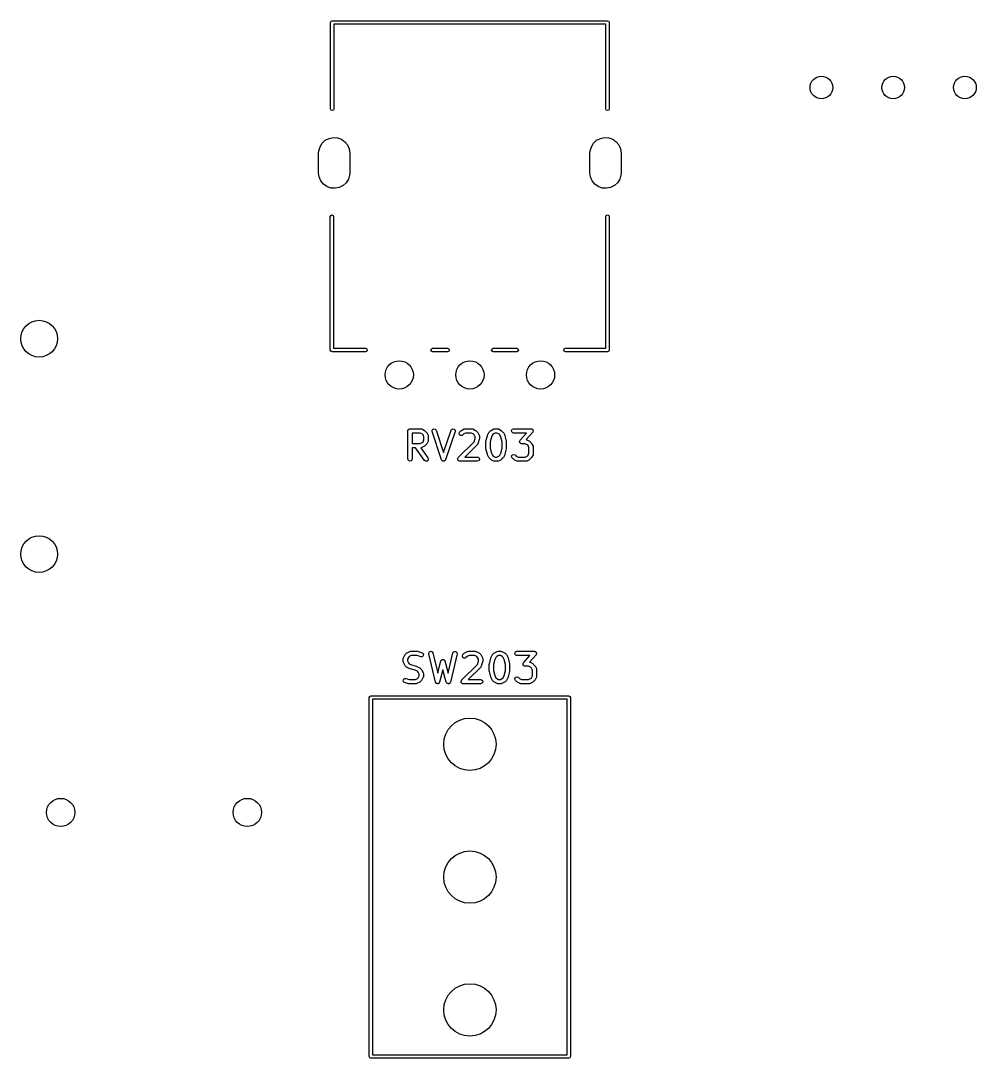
# Model space of a CAD drawing. Extents: x 126 to 289, y -245 to -37.
# Drawn here: x 166.23 to 200.03, y -245.42 to -208.71 of the extents above; entities that cross this region are included whole.
import ezdxf

# ---------------------------------------------------------------- set-up
doc = ezdxf.new("R2010")
doc.units = 0
doc.layers.add('BLACK', color=7, linetype='CONTINUOUS')

msp = doc.modelspace()

# ---------------------------------------------------------------- linework, layer by layer
at = {"layer": 'BLACK', "linetype": 'CONTINUOUS'}
for p, q in [((177.188, -208.774), (177.206, -208.732)), ((177.188, -211.834), (177.188, -208.774)), ((177.206, -208.732), (177.248, -208.714)), ((177.248, -208.714), (186.988, -208.714)), ((186.928, -208.834), (177.308, -208.834)), ((177.308, -208.834), (177.308, -211.834)), ((186.928, -211.834), (186.928, -208.834)), ((186.988, -208.714), (187.03, -208.732)), ((187.03, -208.732), (187.048, -208.774)), ((187.048, -208.774), (187.048, -211.834)), ((177.206, -211.876), (177.188, -211.834)), ((177.248, -211.894), (177.206, -211.876)), ((177.29, -211.876), (177.248, -211.894)), ((177.308, -211.834), (177.29, -211.876)), ((186.946, -211.876), (186.928, -211.834)), ((186.988, -211.894), (186.946, -211.876)), ((187.03, -211.876), (186.988, -211.894)), ((187.048, -211.834), (187.03, -211.876)), ((177.004, -212.942), (177.137, -212.875)), ((177.137, -212.875), (177.283, -212.845)), ((177.283, -212.845), (177.432, -212.856)), ((177.432, -212.856), (177.573, -212.907)), ((177.573, -212.907), (177.695, -212.993)), ((186.604, -212.942), (186.737, -212.875)), ((186.737, -212.875), (186.883, -212.845)), ((186.883, -212.845), (187.032, -212.856)), ((187.032, -212.856), (187.173, -212.907)), ((187.173, -212.907), (187.295, -212.993)), ((176.774, -213.314), (176.816, -213.17)), ((176.816, -213.17), (176.894, -213.043)), ((176.894, -213.043), (177.004, -212.942)), ((177.695, -212.993), (177.788, -213.109)), ((177.788, -213.109), (177.848, -213.246)), ((177.848, -213.246), (177.868, -213.394)), ((186.374, -213.314), (186.416, -213.17)), ((186.416, -213.17), (186.494, -213.043)), ((186.494, -213.043), (186.604, -212.942)), ((187.295, -212.993), (187.388, -213.109)), ((187.388, -213.109), (187.448, -213.246)), ((187.448, -213.246), (187.468, -213.394)), ((176.768, -213.394), (176.774, -213.314)), ((176.768, -214.094), (176.768, -213.394)), ((177.868, -213.394), (177.868, -214.094)), ((186.368, -213.394), (186.374, -213.314)), ((186.368, -214.094), (186.368, -213.394)), ((187.468, -213.394), (187.468, -214.094)), ((176.788, -214.242), (176.768, -214.094)), ((176.848, -214.379), (176.788, -214.242)), ((176.941, -214.495), (176.848, -214.379)), ((177.82, -214.318), (177.742, -214.445)), ((177.862, -214.174), (177.82, -214.318)), ((177.868, -214.094), (177.862, -214.174)), ((186.388, -214.242), (186.368, -214.094)), ((186.448, -214.379), (186.388, -214.242)), ((186.541, -214.495), (186.448, -214.379)), ((187.42, -214.318), (187.342, -214.445)), ((187.462, -214.174), (187.42, -214.318)), ((187.468, -214.094), (187.462, -214.174)), ((177.063, -214.581), (176.941, -214.495)), ((177.204, -214.632), (177.063, -214.581)), ((177.353, -214.643), (177.204, -214.632)), ((177.499, -214.613), (177.353, -214.643)), ((177.632, -214.546), (177.499, -214.613)), ((177.742, -214.445), (177.632, -214.546)), ((186.663, -214.581), (186.541, -214.495)), ((186.804, -214.632), (186.663, -214.581)), ((186.953, -214.643), (186.804, -214.632)), ((187.099, -214.613), (186.953, -214.643)), ((187.232, -214.546), (187.099, -214.613)), ((187.342, -214.445), (187.232, -214.546)), ((177.178, -215.644), (177.196, -215.602)), ((177.178, -220.364), (177.178, -215.644)), ((177.196, -215.602), (177.238, -215.584)), ((177.238, -215.584), (177.28, -215.602)), ((177.28, -215.602), (177.298, -215.644)), ((177.298, -215.644), (177.298, -220.304)), ((186.928, -215.644), (186.946, -215.602)), ((186.928, -220.304), (186.928, -215.644)), ((186.946, -215.602), (186.988, -215.584)), ((186.988, -215.584), (187.03, -215.602)), ((187.03, -215.602), (187.048, -215.644)), ((187.048, -215.644), (187.048, -220.364)), ((177.196, -220.406), (177.178, -220.364)), ((177.238, -220.424), (177.196, -220.406)), ((177.243, -220.422), (177.238, -220.424)), ((177.248, -220.424), (177.243, -220.422)), ((178.428, -220.424), (177.248, -220.424)), ((177.298, -220.304), (178.428, -220.304)), ((178.428, -220.304), (178.47, -220.322)), ((178.47, -220.406), (178.428, -220.424)), ((178.47, -220.322), (178.488, -220.364)), ((178.488, -220.364), (178.47, -220.406)), ((180.738, -220.364), (180.756, -220.322)), ((180.756, -220.406), (180.738, -220.364)), ((180.756, -220.322), (180.798, -220.304)), ((180.798, -220.424), (180.756, -220.406)), ((180.798, -220.304), (181.328, -220.304)), ((181.328, -220.424), (180.798, -220.424)), ((181.328, -220.304), (181.37, -220.322)), ((181.37, -220.406), (181.328, -220.424)), ((181.37, -220.322), (181.388, -220.364)), ((181.388, -220.364), (181.37, -220.406)), ((182.888, -220.364), (182.906, -220.322)), ((182.906, -220.406), (182.888, -220.364)), ((182.906, -220.322), (182.948, -220.304)), ((182.948, -220.424), (182.906, -220.406)), ((182.948, -220.304), (183.778, -220.304)), ((183.778, -220.424), (182.948, -220.424)), ((183.778, -220.304), (183.82, -220.322)), ((183.82, -220.406), (183.778, -220.424)), ((183.82, -220.322), (183.838, -220.364)), ((183.838, -220.364), (183.82, -220.406)), ((185.438, -220.364), (185.456, -220.322)), ((185.456, -220.406), (185.438, -220.364)), ((185.456, -220.322), (185.498, -220.304)), ((185.498, -220.424), (185.456, -220.406)), ((185.498, -220.304), (186.928, -220.304)), ((186.988, -220.424), (185.498, -220.424)), ((187.03, -220.406), (186.988, -220.424)), ((187.048, -220.364), (187.03, -220.406)), ((179.928, -223.201), (179.941, -223.186)), ((179.941, -223.186), (179.951, -223.169)), ((179.951, -223.169), (179.957, -223.167)), ((179.957, -223.167), (179.961, -223.161)), ((179.961, -223.161), (179.981, -223.158)), ((179.981, -223.158), (179.999, -223.151)), ((179.999, -223.151), (180.38, -223.151)), ((180.38, -223.151), (180.406, -223.156)), ((180.406, -223.156), (180.409, -223.159)), ((180.409, -223.159), (180.413, -223.159)), ((180.413, -223.159), (180.509, -223.207)), ((180.781, -223.224), (180.8, -223.177)), ((180.8, -223.177), (180.845, -223.152)), ((180.845, -223.152), (180.895, -223.162)), ((180.895, -223.162), (180.927, -223.203)), ((181.452, -223.203), (181.464, -223.18)), ((181.464, -223.18), (181.508, -223.153)), ((181.508, -223.153), (181.558, -223.16)), ((181.558, -223.16), (181.593, -223.199)), ((181.823, -223.207), (181.918, -223.159)), ((181.918, -223.159), (181.943, -223.152)), ((181.943, -223.152), (181.947, -223.153)), ((181.947, -223.153), (181.951, -223.151)), ((181.951, -223.151), (182.189, -223.151)), ((182.189, -223.151), (182.215, -223.156)), ((182.215, -223.156), (182.219, -223.159)), ((182.219, -223.159), (182.223, -223.159)), ((182.223, -223.159), (182.318, -223.207)), ((182.87, -223.207), (182.965, -223.159)), ((182.965, -223.159), (182.99, -223.152)), ((182.99, -223.152), (182.995, -223.153)), ((182.995, -223.153), (182.999, -223.151)), ((182.999, -223.151), (183.094, -223.151)), ((183.094, -223.151), (183.12, -223.156)), ((183.12, -223.156), (183.123, -223.159)), ((183.123, -223.159), (183.128, -223.159)), ((183.128, -223.159), (183.223, -223.207)), ((183.592, -223.213), (183.617, -223.169)), ((183.617, -223.169), (183.666, -223.151)), ((183.666, -223.151), (184.285, -223.151)), ((184.285, -223.151), (184.296, -223.153)), ((184.296, -223.153), (184.299, -223.153)), ((184.299, -223.153), (184.302, -223.154)), ((184.302, -223.154), (184.31, -223.156)), ((184.31, -223.156), (184.326, -223.169)), ((184.326, -223.169), (184.343, -223.179)), ((184.343, -223.179), (184.345, -223.185)), ((184.345, -223.185), (184.35, -223.189)), ((184.35, -223.189), (184.353, -223.209)), ((179.924, -223.226), (179.926, -223.217)), ((179.924, -224.226), (179.924, -223.226)), ((179.925, -223.213), (179.927, -223.21)), ((179.926, -223.217), (179.925, -223.213)), ((179.927, -223.21), (179.928, -223.201)), ((180.074, -223.301), (180.074, -223.675)), ((180.362, -223.301), (180.074, -223.301)), ((180.431, -223.336), (180.362, -223.301)), ((180.461, -223.366), (180.431, -223.336)), ((180.495, -223.435), (180.461, -223.366)), ((180.461, -223.611), (180.495, -223.542)), ((180.495, -223.542), (180.495, -223.435)), ((180.509, -223.207), (180.527, -223.22)), ((180.527, -223.22), (180.528, -223.221)), ((180.528, -223.221), (180.576, -223.269)), ((180.576, -223.269), (180.589, -223.287)), ((180.589, -223.287), (180.59, -223.288)), ((180.59, -223.288), (180.637, -223.383)), ((180.637, -223.383), (180.645, -223.408)), ((180.645, -223.56), (180.641, -223.585)), ((180.645, -223.408), (180.644, -223.413)), ((180.644, -223.413), (180.645, -223.417)), ((180.645, -223.417), (180.645, -223.56)), ((180.785, -223.25), (180.781, -223.224)), ((181.118, -224.25), (180.785, -223.25)), ((180.927, -223.203), (181.189, -223.989)), ((181.189, -223.989), (181.452, -223.203)), ((181.594, -223.25), (181.261, -224.25)), ((181.593, -223.199), (181.594, -223.25)), ((181.734, -223.315), (181.755, -223.269)), ((181.747, -223.365), (181.734, -223.315)), ((181.789, -223.394), (181.747, -223.365)), ((181.755, -223.269), (181.803, -223.221)), ((181.84, -223.39), (181.789, -223.394)), ((181.803, -223.221), (181.821, -223.208)), ((181.821, -223.208), (181.823, -223.207)), ((181.862, -223.375), (181.84, -223.39)), ((181.901, -223.336), (181.862, -223.375)), ((181.969, -223.301), (181.901, -223.336)), ((182.172, -223.301), (181.969, -223.301)), ((182.24, -223.336), (182.172, -223.301)), ((182.271, -223.366), (182.24, -223.336)), ((182.267, -223.614), (182.305, -223.5)), ((182.305, -223.435), (182.271, -223.366)), ((182.305, -223.5), (182.305, -223.435)), ((182.318, -223.207), (182.336, -223.22)), ((182.336, -223.22), (182.338, -223.221)), ((182.338, -223.221), (182.385, -223.269)), ((182.385, -223.269), (182.398, -223.287)), ((182.398, -223.287), (182.399, -223.288)), ((182.399, -223.288), (182.447, -223.383)), ((182.451, -223.536), (182.403, -223.679)), ((182.447, -223.383), (182.454, -223.408)), ((182.455, -223.512), (182.451, -223.534)), ((182.451, -223.534), (182.451, -223.536)), ((182.454, -223.408), (182.453, -223.413)), ((182.453, -223.413), (182.455, -223.417)), ((182.455, -223.417), (182.455, -223.512)), ((182.688, -223.589), (182.736, -223.399)), ((182.736, -223.399), (182.741, -223.387)), ((182.741, -223.383), (182.789, -223.288)), ((182.741, -223.387), (182.741, -223.383)), ((182.789, -223.288), (182.802, -223.27)), ((182.802, -223.27), (182.803, -223.269)), ((182.803, -223.269), (182.851, -223.221)), ((182.879, -223.443), (182.836, -223.617)), ((182.851, -223.221), (182.869, -223.208)), ((182.869, -223.208), (182.87, -223.207)), ((182.918, -223.366), (182.879, -223.443)), ((182.948, -223.336), (182.918, -223.366)), ((183.017, -223.301), (182.948, -223.336)), ((183.076, -223.301), (183.017, -223.301)), ((183.145, -223.336), (183.076, -223.301)), ((183.175, -223.366), (183.145, -223.336)), ((183.214, -223.443), (183.175, -223.366)), ((183.257, -223.617), (183.214, -223.443)), ((183.223, -223.207), (183.241, -223.22)), ((183.241, -223.22), (183.242, -223.221)), ((183.242, -223.221), (183.29, -223.269)), ((183.29, -223.269), (183.303, -223.287)), ((183.303, -223.287), (183.304, -223.288)), ((183.304, -223.288), (183.352, -223.383)), ((183.352, -223.383), (183.355, -223.396)), ((183.355, -223.396), (183.357, -223.399)), ((183.357, -223.399), (183.405, -223.589)), ((183.601, -223.264), (183.592, -223.213)), ((183.64, -223.297), (183.601, -223.264)), ((183.666, -223.301), (183.64, -223.297)), ((184.119, -223.301), (183.666, -223.301)), ((183.888, -223.577), (183.895, -223.558)), ((183.895, -223.558), (184.119, -223.301)), ((184.341, -223.276), (184.114, -223.536)), ((184.114, -223.536), (184.12, -223.537)), ((184.12, -223.537), (184.123, -223.54)), ((184.123, -223.54), (184.128, -223.54)), ((184.128, -223.54), (184.223, -223.588)), ((184.348, -223.257), (184.341, -223.276)), ((184.359, -223.239), (184.348, -223.257)), ((184.353, -223.209), (184.36, -223.228)), ((184.36, -223.228), (184.357, -223.234)), ((184.357, -223.234), (184.359, -223.239)), ((180.074, -223.675), (180.362, -223.675)), ((180.198, -223.825), (180.074, -223.825)), ((180.074, -223.825), (180.074, -224.226)), ((180.509, -224.269), (180.198, -223.825)), ((180.362, -223.675), (180.431, -223.641)), ((180.384, -223.824), (180.381, -223.825)), ((180.381, -223.825), (180.632, -224.183)), ((180.388, -223.825), (180.384, -223.824)), ((180.413, -223.817), (180.388, -223.825)), ((180.509, -223.77), (180.413, -223.817)), ((180.431, -223.641), (180.461, -223.611)), ((180.51, -223.768), (180.509, -223.77)), ((180.528, -223.756), (180.51, -223.768)), ((180.576, -223.708), (180.528, -223.756)), ((180.59, -223.688), (180.576, -223.707)), ((180.576, -223.707), (180.576, -223.708)), ((180.637, -223.593), (180.59, -223.688)), ((180.638, -223.589), (180.637, -223.593)), ((180.641, -223.585), (180.638, -223.589)), ((181.708, -224.173), (182.267, -223.614)), ((182.385, -223.708), (181.942, -224.151)), ((182.387, -223.704), (182.385, -223.708)), ((182.391, -223.702), (182.387, -223.704)), ((182.403, -223.679), (182.391, -223.702)), ((182.686, -223.607), (182.688, -223.593)), ((182.686, -223.845), (182.686, -223.607)), ((182.687, -223.849), (182.686, -223.845)), ((182.688, -223.864), (182.687, -223.849)), ((182.688, -223.593), (182.688, -223.589)), ((182.736, -224.054), (182.688, -223.864)), ((182.836, -223.617), (182.836, -223.836)), ((182.836, -223.836), (182.879, -224.01)), ((183.214, -224.01), (183.257, -223.836)), ((183.257, -223.836), (183.257, -223.617)), ((183.405, -223.864), (183.357, -224.054)), ((183.405, -223.589), (183.406, -223.604)), ((183.407, -223.845), (183.405, -223.86)), ((183.405, -223.86), (183.405, -223.864)), ((183.406, -223.604), (183.407, -223.607)), ((183.407, -223.607), (183.407, -223.845)), ((183.876, -223.606), (183.879, -223.6)), ((183.883, -223.625), (183.876, -223.606)), ((183.877, -223.594), (183.888, -223.577)), ((183.879, -223.6), (183.877, -223.594)), ((183.886, -223.645), (183.883, -223.625)), ((183.891, -223.649), (183.886, -223.645)), ((183.893, -223.654), (183.891, -223.649)), ((183.91, -223.665), (183.893, -223.654)), ((183.926, -223.678), (183.91, -223.665)), ((183.934, -223.679), (183.926, -223.678)), ((183.937, -223.681), (183.934, -223.679)), ((183.94, -223.68), (183.937, -223.681)), ((183.951, -223.682), (183.94, -223.68)), ((184.076, -223.682), (183.951, -223.682)), ((184.145, -223.717), (184.076, -223.682)), ((184.175, -223.747), (184.145, -223.717)), ((184.21, -223.816), (184.175, -223.747)), ((184.21, -224.018), (184.21, -223.816)), ((184.223, -223.588), (184.241, -223.601)), ((184.241, -223.601), (184.242, -223.602)), ((184.242, -223.602), (184.29, -223.65)), ((184.29, -223.65), (184.303, -223.668)), ((184.303, -223.668), (184.304, -223.669)), ((184.304, -223.669), (184.352, -223.764)), ((184.352, -223.764), (184.359, -223.789)), ((184.359, -223.789), (184.358, -223.794)), ((184.358, -223.794), (184.36, -223.798)), ((184.36, -223.798), (184.36, -224.036)), ((179.941, -224.275), (179.924, -224.226)), ((179.986, -224.3), (179.941, -224.275)), ((180.036, -224.291), (179.986, -224.3)), ((180.069, -224.252), (180.036, -224.291)), ((180.074, -224.226), (180.069, -224.252)), ((180.551, -224.299), (180.509, -224.269)), ((180.602, -224.294), (180.551, -224.299)), ((180.638, -224.258), (180.602, -224.294)), ((180.632, -224.183), (180.643, -224.207)), ((180.643, -224.207), (180.638, -224.258)), ((181.12, -224.252), (181.118, -224.25)), ((181.12, -224.254), (181.12, -224.252)), ((181.135, -224.272), (181.12, -224.254)), ((181.15, -224.29), (181.135, -224.272)), ((181.152, -224.291), (181.15, -224.29)), ((181.154, -224.292), (181.152, -224.291)), ((181.177, -224.296), (181.154, -224.292)), ((181.2, -224.301), (181.177, -224.296)), ((181.225, -224.287), (181.204, -224.3)), ((181.246, -224.276), (181.225, -224.287)), ((181.248, -224.273), (181.246, -224.274)), ((181.246, -224.274), (181.246, -224.276)), ((181.261, -224.25), (181.248, -224.273)), ((181.686, -224.22), (181.688, -224.217)), ((181.692, -224.242), (181.686, -224.22)), ((181.687, -224.213), (181.698, -224.194)), ((181.688, -224.217), (181.687, -224.213)), ((181.696, -224.264), (181.692, -224.242)), ((181.699, -224.266), (181.696, -224.264)), ((181.698, -224.194), (181.708, -224.173)), ((181.699, -224.269), (181.699, -224.266)), ((181.718, -224.282), (181.699, -224.269)), ((181.735, -224.297), (181.718, -224.282)), ((181.74, -224.298), (181.735, -224.297)), ((181.741, -224.299), (181.74, -224.298)), ((181.942, -224.151), (182.38, -224.151)), ((182.38, -224.151), (182.406, -224.156)), ((182.428, -224.284), (182.38, -224.301)), ((182.406, -224.156), (182.445, -224.189)), ((182.454, -224.239), (182.428, -224.284)), ((182.445, -224.189), (182.454, -224.239)), ((182.738, -224.057), (182.736, -224.054)), ((182.741, -224.069), (182.738, -224.057)), ((182.789, -224.165), (182.741, -224.069)), ((182.79, -224.166), (182.789, -224.165)), ((182.803, -224.184), (182.79, -224.166)), ((182.851, -224.232), (182.803, -224.184)), ((182.852, -224.232), (182.851, -224.232)), ((182.87, -224.246), (182.852, -224.232)), ((182.965, -224.293), (182.87, -224.246)), ((182.879, -224.01), (182.918, -224.087)), ((182.918, -224.087), (182.948, -224.117)), ((182.948, -224.117), (183.017, -224.151)), ((182.97, -224.294), (182.965, -224.293)), ((182.973, -224.297), (182.97, -224.294)), ((182.999, -224.301), (182.973, -224.297)), ((183.017, -224.151), (183.076, -224.151)), ((183.076, -224.151), (183.145, -224.117)), ((183.128, -224.293), (183.103, -224.301)), ((183.223, -224.246), (183.128, -224.293)), ((183.145, -224.117), (183.175, -224.087)), ((183.175, -224.087), (183.214, -224.01)), ((183.224, -224.245), (183.223, -224.246)), ((183.242, -224.232), (183.224, -224.245)), ((183.29, -224.184), (183.242, -224.232)), ((183.291, -224.183), (183.29, -224.184)), ((183.304, -224.165), (183.291, -224.183)), ((183.352, -224.069), (183.304, -224.165)), ((183.357, -224.054), (183.352, -224.066)), ((183.352, -224.066), (183.352, -224.069)), ((183.593, -224.112), (183.623, -224.07)), ((183.598, -224.163), (183.593, -224.112)), ((183.613, -224.184), (183.598, -224.163)), ((183.66, -224.232), (183.613, -224.184)), ((183.623, -224.07), (183.672, -224.056)), ((183.662, -224.232), (183.66, -224.232)), ((183.68, -224.246), (183.662, -224.232)), ((183.672, -224.056), (183.719, -224.078)), ((183.775, -224.293), (183.68, -224.246)), ((183.719, -224.078), (183.758, -224.117)), ((183.758, -224.117), (183.826, -224.151)), ((183.779, -224.294), (183.775, -224.293)), ((183.783, -224.297), (183.779, -224.294)), ((183.808, -224.301), (183.783, -224.297)), ((183.826, -224.151), (184.076, -224.151)), ((184.076, -224.151), (184.145, -224.117)), ((184.128, -224.293), (184.103, -224.301)), ((184.223, -224.246), (184.128, -224.293)), ((184.145, -224.117), (184.175, -224.087)), ((184.175, -224.087), (184.21, -224.018)), ((184.224, -224.245), (184.223, -224.246)), ((184.242, -224.232), (184.224, -224.245)), ((184.29, -224.184), (184.242, -224.232)), ((184.291, -224.183), (184.29, -224.184)), ((184.304, -224.165), (184.291, -224.183)), ((184.352, -224.069), (184.304, -224.165)), ((184.355, -224.062), (184.352, -224.065)), ((184.352, -224.065), (184.352, -224.069)), ((184.36, -224.036), (184.355, -224.062)), ((181.202, -224.3), (181.2, -224.301)), ((181.204, -224.3), (181.202, -224.3)), ((181.745, -224.299), (181.741, -224.299)), ((181.761, -224.301), (181.745, -224.299)), ((182.38, -224.301), (181.761, -224.301)), ((183.094, -224.301), (182.999, -224.301)), ((183.098, -224.3), (183.094, -224.301)), ((183.103, -224.301), (183.098, -224.3)), ((184.094, -224.301), (183.808, -224.301)), ((184.098, -224.3), (184.094, -224.301)), ((184.103, -224.301), (184.098, -224.3)), ((179.757, -231.291), (179.762, -231.265)), ((179.762, -231.265), (179.765, -231.262)), ((179.765, -231.257), (179.813, -231.162)), ((179.765, -231.262), (179.765, -231.257)), ((179.813, -231.162), (179.826, -231.144)), ((179.826, -231.144), (179.827, -231.143)), ((179.827, -231.143), (179.874, -231.095)), ((179.874, -231.095), (179.893, -231.082)), ((179.893, -231.082), (179.894, -231.081)), ((179.894, -231.081), (179.989, -231.033)), ((179.942, -231.24), (179.907, -231.309)), ((179.972, -231.21), (179.942, -231.24)), ((180.04, -231.175), (179.972, -231.21)), ((179.989, -231.033), (180.014, -231.026)), ((180.014, -231.026), (180.019, -231.027)), ((180.019, -231.027), (180.023, -231.025)), ((180.023, -231.025), (180.261, -231.025)), ((180.249, -231.175), (180.04, -231.175)), ((180.38, -231.219), (180.249, -231.175)), ((180.261, -231.025), (180.283, -231.029)), ((180.283, -231.029), (180.285, -231.029)), ((180.285, -231.029), (180.427, -231.077)), ((180.431, -231.218), (180.38, -231.219)), ((180.427, -231.077), (180.45, -231.089)), ((180.47, -231.184), (180.431, -231.218)), ((180.45, -231.089), (180.477, -231.133)), ((180.477, -231.133), (180.47, -231.184)), ((180.663, -231.092), (180.686, -231.046)), ((180.664, -231.118), (180.663, -231.092)), ((180.902, -232.118), (180.664, -231.118)), ((180.686, -231.046), (180.733, -231.026)), ((180.733, -231.026), (180.782, -231.04)), ((180.782, -231.04), (180.81, -231.083)), ((180.81, -231.083), (180.979, -231.794)), ((181.352, -231.794), (181.521, -231.083)), ((181.667, -231.118), (181.429, -232.118)), ((181.521, -231.083), (181.532, -231.059)), ((181.532, -231.059), (181.573, -231.029)), ((181.573, -231.029), (181.624, -231.032)), ((181.624, -231.032), (181.661, -231.067)), ((181.661, -231.067), (181.667, -231.118)), ((181.853, -231.189), (181.874, -231.143)), ((181.866, -231.239), (181.853, -231.189)), ((181.908, -231.268), (181.866, -231.239)), ((181.874, -231.143), (181.922, -231.095)), ((181.959, -231.264), (181.908, -231.268)), ((181.922, -231.095), (181.94, -231.082)), ((181.94, -231.082), (181.942, -231.081)), ((181.942, -231.081), (182.037, -231.033)), ((181.981, -231.249), (181.959, -231.264)), ((182.02, -231.21), (181.981, -231.249)), ((182.088, -231.175), (182.02, -231.21)), ((182.037, -231.033), (182.062, -231.026)), ((182.062, -231.026), (182.066, -231.027)), ((182.066, -231.027), (182.07, -231.025)), ((182.07, -231.025), (182.308, -231.025)), ((182.291, -231.175), (182.088, -231.175)), ((182.359, -231.21), (182.291, -231.175)), ((182.308, -231.025), (182.334, -231.03)), ((182.334, -231.03), (182.338, -231.033)), ((182.338, -231.033), (182.342, -231.033)), ((182.342, -231.033), (182.437, -231.081)), ((182.39, -231.24), (182.359, -231.21)), ((182.424, -231.309), (182.39, -231.24)), ((182.437, -231.081), (182.455, -231.094)), ((182.455, -231.094), (182.457, -231.095)), ((182.457, -231.095), (182.504, -231.143)), ((182.504, -231.143), (182.517, -231.161)), ((182.517, -231.161), (182.518, -231.162)), ((182.518, -231.162), (182.566, -231.257)), ((182.566, -231.257), (182.573, -231.282)), ((182.807, -231.463), (182.855, -231.273)), ((182.855, -231.273), (182.86, -231.261)), ((182.86, -231.257), (182.908, -231.162)), ((182.86, -231.261), (182.86, -231.257)), ((182.908, -231.162), (182.921, -231.144)), ((182.921, -231.144), (182.922, -231.143)), ((182.922, -231.143), (182.97, -231.095)), ((182.97, -231.095), (182.988, -231.082)), ((182.988, -231.082), (182.989, -231.081)), ((182.989, -231.081), (183.084, -231.033)), ((183.037, -231.24), (182.998, -231.317)), ((183.067, -231.21), (183.037, -231.24)), ((183.136, -231.175), (183.067, -231.21)), ((183.084, -231.033), (183.109, -231.026)), ((183.109, -231.026), (183.114, -231.027)), ((183.114, -231.027), (183.118, -231.025)), ((183.118, -231.025), (183.213, -231.025)), ((183.196, -231.175), (183.136, -231.175)), ((183.264, -231.21), (183.196, -231.175)), ((183.213, -231.025), (183.239, -231.03)), ((183.239, -231.03), (183.242, -231.033)), ((183.242, -231.033), (183.247, -231.033)), ((183.247, -231.033), (183.342, -231.081)), ((183.294, -231.24), (183.264, -231.21)), ((183.333, -231.317), (183.294, -231.24)), ((183.342, -231.081), (183.36, -231.094)), ((183.36, -231.094), (183.362, -231.095)), ((183.362, -231.095), (183.409, -231.143)), ((183.409, -231.143), (183.422, -231.161)), ((183.422, -231.161), (183.423, -231.162)), ((183.423, -231.162), (183.471, -231.257)), ((183.471, -231.257), (183.474, -231.27)), ((183.474, -231.27), (183.476, -231.273)), ((183.476, -231.273), (183.524, -231.463)), ((183.711, -231.087), (183.736, -231.043)), ((183.72, -231.138), (183.711, -231.087)), ((183.759, -231.171), (183.72, -231.138)), ((183.736, -231.043), (183.785, -231.025)), ((183.785, -231.175), (183.759, -231.171)), ((183.785, -231.025), (184.404, -231.025)), ((184.238, -231.175), (183.785, -231.175)), ((184.014, -231.432), (184.238, -231.175)), ((184.46, -231.15), (184.233, -231.41)), ((184.404, -231.025), (184.415, -231.027)), ((184.415, -231.027), (184.418, -231.027)), ((184.418, -231.027), (184.421, -231.028)), ((184.421, -231.028), (184.429, -231.03)), ((184.429, -231.03), (184.445, -231.043)), ((184.445, -231.043), (184.462, -231.053)), ((184.467, -231.131), (184.46, -231.15)), ((184.462, -231.053), (184.464, -231.059)), ((184.464, -231.059), (184.469, -231.063)), ((184.478, -231.113), (184.467, -231.131)), ((184.469, -231.063), (184.472, -231.083)), ((184.472, -231.083), (184.479, -231.102)), ((184.479, -231.102), (184.477, -231.108)), ((184.477, -231.108), (184.478, -231.113)), ((179.757, -231.386), (179.757, -231.291)), ((179.759, -231.39), (179.757, -231.386)), ((179.758, -231.395), (179.759, -231.39)), ((179.765, -231.42), (179.758, -231.395)), ((179.813, -231.515), (179.765, -231.42)), ((179.814, -231.516), (179.813, -231.515)), ((179.827, -231.534), (179.814, -231.516)), ((179.874, -231.582), (179.827, -231.534)), ((179.876, -231.583), (179.874, -231.582)), ((179.894, -231.596), (179.876, -231.583)), ((179.989, -231.644), (179.894, -231.596)), ((179.907, -231.309), (179.907, -231.368)), ((179.907, -231.368), (179.942, -231.437)), ((179.942, -231.437), (179.972, -231.467)), ((179.972, -231.467), (180.049, -231.506)), ((180.049, -231.506), (180.231, -231.551)), ((180.231, -231.551), (180.243, -231.557)), ((180.243, -231.557), (180.247, -231.557)), ((180.247, -231.557), (180.342, -231.605)), ((180.342, -231.605), (180.36, -231.618)), ((180.36, -231.618), (180.362, -231.619)), ((180.362, -231.619), (180.409, -231.666)), ((180.979, -231.794), (181.093, -231.367)), ((181.093, -231.367), (181.104, -231.343)), ((181.104, -231.343), (181.11, -231.339)), ((181.11, -231.339), (181.113, -231.333)), ((181.113, -231.333), (181.13, -231.325)), ((181.13, -231.325), (181.146, -231.314)), ((181.146, -231.314), (181.153, -231.314)), ((181.153, -231.314), (181.159, -231.311)), ((181.159, -231.311), (181.178, -231.316)), ((181.178, -231.316), (181.197, -231.318)), ((181.197, -231.318), (181.202, -231.323)), ((181.202, -231.323), (181.209, -231.325)), ((181.209, -231.325), (181.22, -231.341)), ((181.22, -231.341), (181.234, -231.354)), ((181.234, -231.354), (181.234, -231.361)), ((181.234, -231.361), (181.238, -231.367)), ((181.238, -231.367), (181.352, -231.794)), ((181.827, -232.047), (182.386, -231.488)), ((182.504, -231.582), (182.061, -232.025)), ((182.386, -231.488), (182.424, -231.374)), ((182.424, -231.374), (182.424, -231.309)), ((182.506, -231.578), (182.504, -231.582)), ((182.51, -231.576), (182.506, -231.578)), ((182.522, -231.553), (182.51, -231.576)), ((182.57, -231.41), (182.522, -231.553)), ((182.574, -231.386), (182.57, -231.408)), ((182.57, -231.408), (182.57, -231.41)), ((182.573, -231.282), (182.572, -231.287)), ((182.572, -231.287), (182.574, -231.291)), ((182.574, -231.291), (182.574, -231.386)), ((182.805, -231.481), (182.808, -231.467)), ((182.805, -231.719), (182.805, -231.481)), ((182.808, -231.467), (182.807, -231.463)), ((182.998, -231.317), (182.955, -231.491)), ((182.955, -231.491), (182.955, -231.71)), ((183.376, -231.491), (183.333, -231.317)), ((183.376, -231.71), (183.376, -231.491)), ((183.524, -231.463), (183.525, -231.478)), ((183.525, -231.478), (183.526, -231.481)), ((183.526, -231.481), (183.526, -231.719)), ((183.995, -231.48), (183.998, -231.474)), ((184.002, -231.499), (183.995, -231.48)), ((183.997, -231.468), (184.007, -231.451)), ((183.998, -231.474), (183.997, -231.468)), ((184.005, -231.519), (184.002, -231.499)), ((184.01, -231.523), (184.005, -231.519)), ((184.007, -231.451), (184.014, -231.432)), ((184.012, -231.528), (184.01, -231.523)), ((184.029, -231.539), (184.012, -231.528)), ((184.045, -231.552), (184.029, -231.539)), ((184.053, -231.553), (184.045, -231.552)), ((184.056, -231.555), (184.053, -231.553)), ((184.059, -231.554), (184.056, -231.555)), ((184.07, -231.556), (184.059, -231.554)), ((184.196, -231.556), (184.07, -231.556)), ((184.264, -231.591), (184.196, -231.556)), ((184.233, -231.41), (184.239, -231.411)), ((184.239, -231.411), (184.242, -231.414)), ((184.242, -231.414), (184.247, -231.414)), ((184.247, -231.414), (184.342, -231.462)), ((184.294, -231.621), (184.264, -231.591)), ((184.329, -231.69), (184.294, -231.621)), ((184.342, -231.462), (184.36, -231.475)), ((184.36, -231.475), (184.362, -231.476)), ((184.362, -231.476), (184.409, -231.524)), ((184.409, -231.524), (184.422, -231.542)), ((184.422, -231.542), (184.423, -231.543)), ((184.423, -231.543), (184.471, -231.638)), ((184.471, -231.638), (184.478, -231.663)), ((179.766, -232.017), (179.805, -231.983)), ((179.805, -231.983), (179.856, -231.982)), ((179.856, -231.982), (179.987, -232.025)), ((179.993, -231.644), (179.989, -231.644)), ((180.005, -231.649), (179.993, -231.644)), ((180.187, -231.695), (180.005, -231.649)), ((180.264, -231.733), (180.187, -231.695)), ((180.196, -232.025), (180.264, -231.991)), ((180.294, -231.764), (180.264, -231.733)), ((180.264, -231.991), (180.294, -231.961)), ((180.329, -231.832), (180.294, -231.764)), ((180.294, -231.961), (180.329, -231.892)), ((180.329, -231.892), (180.329, -231.832)), ((180.409, -231.666), (180.422, -231.685)), ((180.422, -231.685), (180.423, -231.686)), ((180.423, -231.686), (180.471, -231.781)), ((180.471, -231.943), (180.423, -232.039)), ((180.471, -231.781), (180.478, -231.806)), ((180.474, -231.936), (180.471, -231.939)), ((180.471, -231.939), (180.471, -231.943)), ((180.479, -231.91), (180.474, -231.936)), ((180.478, -231.806), (180.477, -231.81)), ((180.477, -231.81), (180.479, -231.815)), ((180.479, -231.815), (180.479, -231.91)), ((181.166, -231.677), (181.048, -232.12)), ((181.284, -232.12), (181.166, -231.677)), ((182.806, -231.723), (182.805, -231.719)), ((182.807, -231.738), (182.806, -231.723)), ((182.855, -231.928), (182.807, -231.738)), ((182.857, -231.931), (182.855, -231.928)), ((182.86, -231.943), (182.857, -231.931)), ((182.908, -232.039), (182.86, -231.943)), ((182.955, -231.71), (182.998, -231.884)), ((182.998, -231.884), (183.037, -231.961)), ((183.037, -231.961), (183.067, -231.991)), ((183.067, -231.991), (183.136, -232.025)), ((183.196, -232.025), (183.264, -231.991)), ((183.264, -231.991), (183.294, -231.961)), ((183.294, -231.961), (183.333, -231.884)), ((183.333, -231.884), (183.376, -231.71)), ((183.471, -231.943), (183.423, -232.039)), ((183.476, -231.928), (183.471, -231.94)), ((183.471, -231.94), (183.471, -231.943)), ((183.524, -231.738), (183.476, -231.928)), ((183.526, -231.719), (183.524, -231.734)), ((183.524, -231.734), (183.524, -231.738)), ((183.712, -231.986), (183.742, -231.944)), ((183.717, -232.037), (183.712, -231.986)), ((183.742, -231.944), (183.791, -231.93)), ((183.791, -231.93), (183.838, -231.952)), ((183.838, -231.952), (183.877, -231.991)), ((183.877, -231.991), (183.945, -232.025)), ((184.196, -232.025), (184.264, -231.991)), ((184.264, -231.991), (184.294, -231.961)), ((184.294, -231.961), (184.329, -231.892)), ((184.329, -231.892), (184.329, -231.69)), ((184.471, -231.943), (184.423, -232.039)), ((184.474, -231.936), (184.471, -231.939)), ((184.471, -231.939), (184.471, -231.943)), ((184.479, -231.91), (184.474, -231.936)), ((184.478, -231.663), (184.477, -231.668)), ((184.477, -231.668), (184.479, -231.672)), ((184.479, -231.672), (184.479, -231.91)), ((179.759, -232.068), (179.766, -232.017)), ((179.786, -232.112), (179.759, -232.068)), ((179.809, -232.124), (179.786, -232.112)), ((179.951, -232.172), (179.809, -232.124)), ((179.953, -232.171), (179.951, -232.172)), ((179.975, -232.175), (179.953, -232.171)), ((180.213, -232.175), (179.975, -232.175)), ((179.987, -232.025), (180.196, -232.025)), ((180.217, -232.174), (180.213, -232.175)), ((180.222, -232.175), (180.217, -232.174)), ((180.247, -232.167), (180.222, -232.175)), ((180.342, -232.12), (180.247, -232.167)), ((180.343, -232.119), (180.342, -232.12)), ((180.362, -232.106), (180.343, -232.119)), ((180.409, -232.058), (180.362, -232.106)), ((180.41, -232.057), (180.409, -232.058)), ((180.423, -232.039), (180.41, -232.057)), ((180.907, -232.124), (180.902, -232.118)), ((180.907, -232.132), (180.907, -232.124)), ((180.92, -232.145), (180.907, -232.132)), ((180.93, -232.161), (180.92, -232.145)), ((180.938, -232.163), (180.93, -232.161)), ((180.944, -232.168), (180.938, -232.163)), ((180.962, -232.17), (180.944, -232.168)), ((180.98, -232.175), (180.962, -232.17)), ((180.987, -232.172), (180.98, -232.175)), ((180.995, -232.173), (180.987, -232.172)), ((181.01, -232.162), (180.995, -232.173)), ((181.027, -232.155), (181.01, -232.162)), ((181.03, -232.148), (181.027, -232.155)), ((181.037, -232.143), (181.03, -232.148)), ((181.048, -232.12), (181.037, -232.143)), ((181.288, -232.126), (181.284, -232.12)), ((181.289, -232.134), (181.288, -232.126)), ((181.302, -232.147), (181.289, -232.134)), ((181.313, -232.162), (181.302, -232.147)), ((181.321, -232.164), (181.313, -232.162)), ((181.326, -232.169), (181.321, -232.164)), ((181.345, -232.17), (181.326, -232.169)), ((181.363, -232.175), (181.345, -232.17)), ((181.37, -232.172), (181.363, -232.175)), ((181.378, -232.172), (181.37, -232.172)), ((181.392, -232.161), (181.378, -232.172)), ((181.409, -232.153), (181.392, -232.161)), ((181.412, -232.146), (181.409, -232.153)), ((181.419, -232.142), (181.412, -232.146)), ((181.429, -232.118), (181.419, -232.142)), ((181.805, -232.094), (181.807, -232.091)), ((181.811, -232.116), (181.805, -232.094)), ((181.806, -232.087), (181.817, -232.068)), ((181.807, -232.091), (181.806, -232.087)), ((181.815, -232.138), (181.811, -232.116)), ((181.818, -232.14), (181.815, -232.138)), ((181.817, -232.068), (181.827, -232.047)), ((181.818, -232.143), (181.818, -232.14)), ((181.837, -232.156), (181.818, -232.143)), ((181.854, -232.171), (181.837, -232.156)), ((181.859, -232.172), (181.854, -232.171)), ((181.86, -232.173), (181.859, -232.172)), ((181.864, -232.173), (181.86, -232.173)), ((181.88, -232.175), (181.864, -232.173)), ((182.499, -232.175), (181.88, -232.175)), ((182.061, -232.025), (182.499, -232.025)), ((182.499, -232.025), (182.525, -232.03)), ((182.547, -232.158), (182.499, -232.175)), ((182.525, -232.03), (182.564, -232.063)), ((182.573, -232.113), (182.547, -232.158)), ((182.564, -232.063), (182.573, -232.113)), ((182.909, -232.04), (182.908, -232.039)), ((182.922, -232.058), (182.909, -232.04)), ((182.97, -232.106), (182.922, -232.058)), ((182.971, -232.106), (182.97, -232.106)), ((182.989, -232.12), (182.971, -232.106)), ((183.084, -232.167), (182.989, -232.12)), ((183.089, -232.168), (183.084, -232.167)), ((183.092, -232.171), (183.089, -232.168)), ((183.118, -232.175), (183.092, -232.171)), ((183.213, -232.175), (183.118, -232.175)), ((183.136, -232.025), (183.196, -232.025)), ((183.217, -232.174), (183.213, -232.175)), ((183.222, -232.175), (183.217, -232.174)), ((183.247, -232.167), (183.222, -232.175)), ((183.342, -232.12), (183.247, -232.167)), ((183.343, -232.119), (183.342, -232.12)), ((183.362, -232.106), (183.343, -232.119)), ((183.409, -232.058), (183.362, -232.106)), ((183.41, -232.057), (183.409, -232.058)), ((183.423, -232.039), (183.41, -232.057)), ((183.732, -232.058), (183.717, -232.037)), ((183.779, -232.106), (183.732, -232.058)), ((183.781, -232.106), (183.779, -232.106)), ((183.799, -232.12), (183.781, -232.106)), ((183.894, -232.167), (183.799, -232.12)), ((183.898, -232.168), (183.894, -232.167)), ((183.902, -232.171), (183.898, -232.168)), ((183.928, -232.175), (183.902, -232.171)), ((184.213, -232.175), (183.928, -232.175)), ((183.945, -232.025), (184.196, -232.025)), ((184.217, -232.174), (184.213, -232.175)), ((184.222, -232.175), (184.217, -232.174)), ((184.247, -232.167), (184.222, -232.175)), ((184.342, -232.12), (184.247, -232.167)), ((184.343, -232.119), (184.342, -232.12)), ((184.362, -232.106), (184.343, -232.119)), ((184.409, -232.058), (184.362, -232.106)), ((184.41, -232.057), (184.409, -232.058)), ((184.423, -232.039), (184.41, -232.057)), ((178.558, -232.664), (178.576, -232.622)), ((178.558, -245.364), (178.558, -232.664)), ((178.576, -232.622), (178.618, -232.604)), ((178.618, -232.604), (185.618, -232.604)), ((178.678, -232.724), (178.678, -245.304)), ((185.558, -232.724), (178.678, -232.724)), ((185.558, -245.304), (185.558, -232.724)), ((185.618, -232.604), (185.66, -232.622)), ((185.66, -232.622), (185.678, -232.664)), ((185.678, -232.664), (185.678, -245.364)), ((178.576, -245.406), (178.558, -245.364)), ((178.618, -245.424), (178.576, -245.406)), ((185.618, -245.424), (178.618, -245.424)), ((178.678, -245.304), (185.558, -245.304)), ((185.66, -245.406), (185.618, -245.424)), ((185.678, -245.364), (185.66, -245.406))]:
    msp.add_line(p, q, dxfattribs=at)
at = {"layer": 'BLACK'}
for centre, radius in [((194.554, -211.074), 0.4), ((197.094, -211.074), 0.4), ((199.634, -211.074), 0.4), ((166.878, -219.964), 0.65), ((179.618, -221.244), 0.5), ((182.118, -221.244), 0.5), ((184.618, -221.244), 0.5), ((166.878, -227.584), 0.65), ((182.118, -234.314), 0.925), ((167.64, -236.728), 0.5), ((174.244, -236.728), 0.5), ((182.118, -239.014), 0.925), ((182.118, -243.714), 0.925)]:
    msp.add_circle(centre, radius, dxfattribs=at)

doc.saveas('drawing.dxf')
